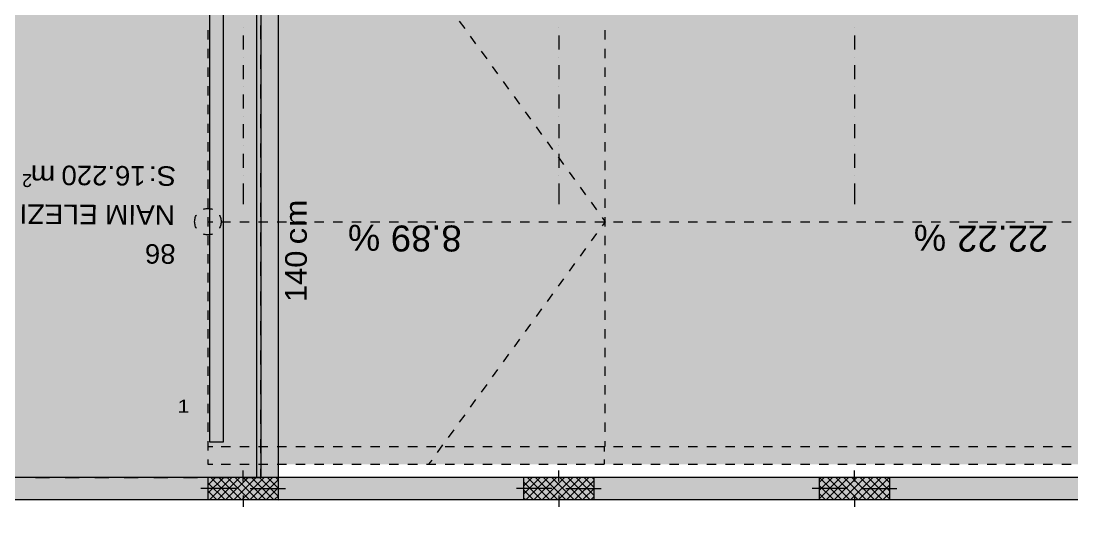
# Model space of a CAD drawing. Header units: centimetres. Extents: x -6805 to 4309, y -7338 to 617.
# Drawn here: x -4938 to -3747, y -2218 to -1642 of the extents above; entities that cross this region are included whole.
import ezdxf

# ---------------------------------------------------------------- set-up
doc = ezdxf.new("R2010")
doc.units = ezdxf.units.CM
for name, color, linetype in [('PDF_ - Muret e reja', 7, 'Continuous'), ('PDF_- GARAZHE', 7, 'Continuous'), ('PDF_A - Fill Zone', 7, 'Continuous'), ('PDF_A - Muret', 7, 'Continuous'), ('PDF_A - Shtyllat', 7, 'Continuous')]:
    doc.layers.add(name, color=color, linetype=linetype)
for name, color, linetype, true_color in [('PDF_065 Möbel Einrichtung', 7, 'Continuous', 0x7f7f7f), ('PDF_A - Akset', 7, 'Continuous', 0xfd4435), ('PDF_A - Pllaka Themel', 7, 'Continuous', 0x7f7f7f), ('PDF_A - Rampa', 7, 'Continuous', 0x7f7f7f), ('PDF_A1 - Bodrumi -1', 7, 'Continuous', 0x7f7f7f)]:
    doc.layers.add(name, color=color, linetype=linetype, true_color=true_color)
doc.styles.add('PDF Arial', font='')
doc.styles.get('PDF Arial').set_extended_font_data('Arial')

msp = doc.modelspace()

# ---------------------------------------------------------------- hatches: boundary and pattern name
at = {"layer": 'PDF_ - Muret e reja', "transparency": 33554559}
msp.add_hatch(color=256, dxfattribs=at).paths.add_polyline_path([(-4666.2, -1619.4), (-4646.2, -1619.4), (-4646.2, -1606.2), (-4646.2, -2159.8), (-4666.2, -2159.8)])
at = {"layer": 'PDF_A - Muret', "transparency": 33554559}
msp.add_hatch(color=256, dxfattribs=at).paths.add_polyline_path([(-5034, -2184.8), (-5034, -2159.8), (-3440.2, -2159.8), (-3440.2, -2184.9), (-3953.1, -2184.8), (-3953.1, -2159.8), (-4033.2, -2159.8), (-4033.2, -2184.8), (-4288.4, -2184.8), (-4288.4, -2159.8), (-4368.4, -2159.8), (-4368.4, -2184.8), (-4646.2, -2184.8), (-4646.2, -2159.8), (-4726.3, -2159.8), (-4726.3, -2184.8)])
at = {"layer": 'PDF_A - Pllaka Themel', "true_color": 0xd5d5d5, "transparency": 33554559}
h = msp.add_hatch(color=254, dxfattribs=at)
h.paths.add_polyline_path([(-5581.9, -878.8), (-5581.9, -838.7), (-5657, -838.7), (-5657, -378.3), (-5642, -378.3), (-5642, 287.3), (-2884.7, 287.3), (-432.6, 287.3), (-419.8, 287.3), (978.3, 287.3), (978.3, -308.2), (1644.1, -308.2), (1644.1, -1142.4), (931, -1302.4), (1552.2, -1164.4), (1863.2, -2555.1), (1863.3, -2555.1), (2158.7, -3867.3), (2155.2, -3868), (2646.9, -6059.2), (2017.8, -6200.4), (2017.7, -6199.9), (-1597, -7011), (-1702.7, -6540.3), (-1846.3, -6572.5), (-1977, -6060.1), (-1982.5, -5964.4), (-1839, -5932.3), (-2055.7, -4966.3), (-2419.3, -4966.3), (-2929.7, -4966.3), (-2929.7, -2144.8), (-2909.7, -2144.8), (-2904.7, -1595.7), (-4731.2, -1619.4), (-4671.2, -1619.4), (-4671.2, -2159.8), (-5099, -2159.8), (-5102.5, -2159.8), (-5106, -2159.6), (-5109.5, -2159.4), (-5113, -2159), (-5116.5, -2158.6), (-5120, -2158), (-5123.4, -2157.4), (-5126.9, -2156.7), (-5130.3, -2155.8), (-5133.7, -2154.9), (-5137, -2153.9), (-5140.4, -2152.8), (-5143.6, -2151.6), (-5146.9, -2150.3), (-5150.1, -2148.9), (-5153.3, -2147.4), (-5156.4, -2145.9), (-5159.5, -2144.2), (-5162.6, -2142.5), (-5165.6, -2140.6), (-5168.5, -2138.7), (-5171.4, -2136.7), (-5174.3, -2134.7), (-5177, -2132.5), (-5179.7, -2130.3), (-5182.4, -2128), (-5185, -2125.6), (-5187.5, -2123.2), (-5189.9, -2120.6), (-5192.3, -2118.1), (-5194.6, -2115.4), (-5196.8, -2112.7), (-5199, -2109.9), (-5201.1, -2107.1), (-5203, -2104.2), (-5205, -2101.3), (-5206.8, -2098.3), (-5208.5, -2095.2), (-5210.2, -2092.1), (-5211.7, -2089), (-5213.2, -2085.8), (-5214.6, -2082.6), (-5215.9, -2079.3), (-5217.1, -2076), (-5218.2, -2072.7), (-5219.2, -2069.3), (-5220.2, -2065.9), (-5221, -2062.5), (-5221.7, -2059.1), (-5222.4, -2055.7), (-5222.9, -2052.2), (-5223.3, -2048.7), (-5223.7, -2045.2), (-5223.9, -2041.7), (-5224.1, -2038.2), (-5224.1, -2034.7), (-5224.1, -1589.4), (-5276.7, -1564.4), (-5842.1, -1564.4), (-5842.1, -878.8)])
h.paths.add_polyline_path([(-1884.8, -2746.4), (-1725.8, -2754.1), (-263.3, -2617.9), (-272, -2578.8), (-296.8, -2580.2), (-343.5, -2075.8), (-1348.1, -2129.8), (-1534.8, -2147.2), (-1533.4, -2162), (-1836.8, -2167.5), (-1836.8, -2147.5), (-1876.8, -2147.5), (-1876.8, -2187.5), (-1531.1, -2187), (-1493.3, -2681.2), (-1884.8, -2706.4)])
h.paths.add_polyline_path([(-452.6, -1589.4), (-91.9, -1583.4), (-92.3, -1174), (283, -1174), (283, -828.7), (-419.8, -828.7), (-427.6, -828.7), (-452.6, -828.7)])
h.paths.add_polyline_path([(413.2, -3713.8), (401.1, -3715.6), (389, -3717.6), (376.9, -3719.5), (364.9, -3721.6), (352.8, -3723.8), (340.8, -3726), (328.8, -3728.3), (316.8, -3730.7), (304.8, -3733.2)])
at = {"layer": 'PDF_A - Rampa', "true_color": 0xaaaaff, "transparency": 33554559}
msp.add_hatch(color=161, dxfattribs=at).paths.add_polyline_path([(-4711.2, -1869.6), (-4711.3, -1870.8), (-4711.4, -1872), (-4711.7, -1873.2), (-4712, -1874.3), (-4712.4, -1875.5), (-4713, -1876.6), (-4713.6, -1877.6), (-4714.3, -1878.6), (-4715, -1879.5), (-4715.8, -1880.4), (-4716.8, -1881.2), (-4717.7, -1881.9), (-4718.7, -1882.6), (-4719.8, -1883.1), (-4720.9, -1883.6), (-4722.1, -1884), (-4723.2, -1884.3), (-4724.4, -1884.5), (-4725.6, -1884.6), (-4726.9, -1884.6), (-4728.1, -1884.5), (-4729.3, -1884.3), (-4730.4, -1884), (-4731.6, -1883.6), (-4732.7, -1883.1), (-4733.8, -1882.6), (-4734.8, -1881.9), (-4735.7, -1881.2), (-4736.7, -1880.4), (-4737.5, -1879.5), (-4738.3, -1878.6), (-4738.9, -1877.6), (-4739.5, -1876.6), (-4740.1, -1875.5), (-4740.5, -1874.3), (-4740.8, -1873.2), (-4741.1, -1872), (-4741.2, -1870.8), (-4741.3, -1869.6), (-4741.2, -1868.4), (-4741.1, -1867.2), (-4740.8, -1866), (-4740.5, -1864.8), (-4740.1, -1863.7), (-4739.5, -1862.6), (-4738.9, -1861.5), (-4738.3, -1860.5), (-4737.5, -1859.6), (-4736.7, -1858.7), (-4735.7, -1857.9), (-4734.8, -1857.2), (-4733.8, -1856.6), (-4732.7, -1856), (-4731.6, -1855.5), (-4730.4, -1855.1), (-4729.3, -1854.9), (-4728.1, -1854.7), (-4726.9, -1854.6), (-4725.6, -1854.6), (-4724.4, -1854.7), (-4723.2, -1854.9), (-4722.1, -1855.1), (-4720.9, -1855.5), (-4719.8, -1856), (-4718.7, -1856.6), (-4717.7, -1857.2), (-4716.8, -1857.9), (-4715.8, -1858.7), (-4715, -1859.6), (-4714.3, -1860.5), (-4713.6, -1861.5), (-4713, -1862.6), (-4712.4, -1863.7), (-4712, -1864.8), (-4711.7, -1866), (-4711.4, -1867.2), (-4711.3, -1868.4)])

# ---------------------------------------------------------------- linework, layer by layer
at = {"layer": 'PDF_ - Muret e reja', "lineweight": 0}
for points in [[(-4646.2, -2159.8), (-4646.2, -1606.2)], [(-4666.2, -1619.4), (-4666.2, -2159.8)], [(-4646.2, -2184.6), (-4646.2, -2172)]]:
    msp.add_lwpolyline(points, dxfattribs=at)
at = {"layer": 'PDF_ - Muret e reja', "transparency": 33554559}
msp.add_solid([(-4646.2, -2171.4), (-4646.2, -2184.6), (-4646.2, -2184.6)], dxfattribs=at)
at = {"layer": 'PDF_- GARAZHE', "color": 104, "true_color": 0x029e21, "transparency": 33554559}
msp.add_solid([(-4966.8, -1619.4), (-4666.2, -1619.4), (-4966.8, -2159.8), (-4666.2, -2159.8)], dxfattribs=at)
at = {"layer": 'PDF_065 Möbel Einrichtung', "lineweight": 0}
for points in [[(-4724.1, -2119.8), (-4724.1, -1619.4)], [(-4709.1, -1619.4), (-4709.1, -2119.8)], [(-4709.1, -2119.8), (-4724.1, -2119.8)]]:
    msp.add_lwpolyline(points, dxfattribs=at)
at = {"layer": 'PDF_065 Möbel Einrichtung', "color": 7, "true_color": 0xffffff, "transparency": 33554559}
msp.add_solid([(-4709.1, -2119.8), (-4724.1, -2119.8), (-4709.1, -1619.4), (-4724.1, -1619.4)], dxfattribs=at)
at = {"layer": 'PDF_A - Akset', "lineweight": 0}
for points in [[(-4686.2, -1649.5), (-4686.2, -1649.5)], [(-4328.4, -1649.5), (-4328.4, -1649.5)], [(-3993.1, -1649.5), (-3993.1, -1649.5)], [(-4686.2, -1658.4), (-4686.2, -1674.2)], [(-4328.4, -1658.4), (-4328.4, -1674.2)], [(-3993.1, -1658.4), (-3993.1, -1674.2)], [(-4686.2, -1683.1), (-4686.2, -1683.1)], [(-4328.4, -1683.1), (-4328.4, -1683.1)], [(-3993.1, -1683.1), (-3993.1, -1683.1)], [(-4686.2, -1691.9), (-4686.2, -1707.8)], [(-4328.4, -1691.9), (-4328.4, -1707.8)], [(-3993.1, -1691.9), (-3993.1, -1707.8)], [(-4686.2, -1716.6), (-4686.2, -1716.6)], [(-4686.2, -1725.4), (-4686.2, -1741.3)], [(-4328.4, -1716.6), (-4328.4, -1716.6)], [(-4328.4, -1725.4), (-4328.4, -1741.3)], [(-3993.1, -1716.6), (-3993.1, -1716.6)], [(-3993.1, -1725.4), (-3993.1, -1741.3)], [(-4686.2, -1750.2), (-4686.2, -1750.2)], [(-4328.4, -1750.2), (-4328.4, -1750.2)], [(-3993.1, -1750.2), (-3993.1, -1750.2)], [(-4686.2, -1759), (-4686.2, -1774.9)], [(-4328.4, -1759), (-4328.4, -1774.9)], [(-3993.1, -1759), (-3993.1, -1774.9)], [(-4686.2, -1783.7), (-4686.2, -1783.7)], [(-4328.4, -1783.7), (-4328.4, -1783.7)], [(-3993.1, -1783.7), (-3993.1, -1783.7)], [(-4686.2, -1792.5), (-4686.2, -1808.4)], [(-4328.4, -1792.5), (-4328.4, -1808.4)], [(-3993.1, -1792.5), (-3993.1, -1808.4)], [(-4686.2, -1817.2), (-4686.2, -1817.2)], [(-4328.4, -1817.2), (-4328.4, -1817.2)], [(-3993.1, -1817.2), (-3993.1, -1817.2)], [(-4686.2, -1826.1), (-4686.2, -1849.6)], [(-4328.4, -1826.1), (-4328.4, -1849.6)], [(-3993.1, -1826.1), (-3993.1, -1849.6)]]:
    msp.add_lwpolyline(points, dxfattribs=at)
at = {"layer": 'PDF_A - Akset', "color": 21, "lineweight": 0, "true_color": 0xff9955}
for points in [[(-4666.2, -1662.7), (-4666.2, -1646.9)], [(-4666.2, -1671.6), (-4666.2, -1671.6)], [(-4666.2, -1696.3), (-4666.2, -1680.4)], [(-4666.2, -1705.1), (-4666.2, -1705.1)], [(-4666.2, -1729.8), (-4666.2, -1713.9)], [(-4666.2, -1738.7), (-4666.2, -1738.7)], [(-4666.2, -1763.4), (-4666.2, -1747.5)], [(-4666.2, -1772.2), (-4666.2, -1772.2)], [(-4666.2, -1796.9), (-4666.2, -1781)], [(-4666.2, -1805.7), (-4666.2, -1805.7)], [(-4666.2, -1830.5), (-4666.2, -1814.6)], [(-4666.2, -1839.3), (-4666.2, -1839.3)], [(-4666.2, -1864), (-4666.2, -1848.1)], [(-4666.2, -1872.8), (-4666.2, -1872.8)], [(-4666.2, -1897.5), (-4666.2, -1881.7)], [(-4666.2, -1906.4), (-4666.2, -1906.4)], [(-4666.2, -1931.1), (-4666.2, -1915.2)], [(-4666.2, -1939.9), (-4666.2, -1939.9)], [(-4666.2, -1964.6), (-4666.2, -1948.7)], [(-4666.2, -1973.5), (-4666.2, -1973.5)], [(-4666.2, -1998.2), (-4666.2, -1982.3)], [(-4666.2, -2007), (-4666.2, -2007)], [(-4666.2, -2031.7), (-4666.2, -2015.8)], [(-4666.2, -2040.5), (-4666.2, -2040.5)], [(-4666.2, -2065.3), (-4666.2, -2049.4)], [(-4666.2, -2074.1), (-4666.2, -2074.1)], [(-4666.2, -2098.8), (-4666.2, -2082.9)], [(-4666.2, -2107.6), (-4666.2, -2107.6)], [(-4666.2, -2132.3), (-4666.2, -2116.4)], [(-4666.2, -2141.2), (-4666.2, -2141.2)], [(-4666.2, -2159.8), (-4666.2, -2150)], [(-4930.5, -2159.8), (-4930.5, -2159.8)], [(-4921.6, -2159.8), (-4905.7, -2159.8)], [(-4896.9, -2159.8), (-4896.9, -2159.8)], [(-4888.1, -2159.8), (-4872.2, -2159.8)], [(-4863.4, -2159.8), (-4863.4, -2159.8)], [(-4854.5, -2159.8), (-4838.7, -2159.8)], [(-4829.8, -2159.8), (-4829.8, -2159.8)], [(-4821, -2159.8), (-4805.1, -2159.8)], [(-4796.3, -2159.8), (-4796.3, -2159.8)], [(-4787.5, -2159.8), (-4771.6, -2159.8)], [(-4762.7, -2159.8), (-4762.7, -2159.8)], [(-4753.9, -2159.8), (-4738, -2159.8)], [(-4729.2, -2159.8), (-4729.2, -2159.8)], [(-4720.4, -2159.8), (-4704.5, -2159.8)], [(-4695.7, -2159.8), (-4695.7, -2159.8)], [(-4686.8, -2159.8), (-4666.2, -2159.8)]]:
    msp.add_lwpolyline(points, dxfattribs=at)
at = {"layer": 'PDF_A - Fill Zone', "color": 7, "true_color": 0xffffff, "transparency": 33554559}
msp.add_solid([(-4609.1, -1994.1), (-4641.3, -1994.1), (-4609.1, -1819.1), (-4641.3, -1819.1)], dxfattribs=at)
at = {"layer": 'PDF_A - Muret', "lineweight": 0}
for points in [[(-3440.2, -2159.8), (-5034, -2159.8)], [(-5034, -2184.8), (-4726.3, -2184.8)], [(-4646.2, -2184.8), (-4368.4, -2184.8)], [(-4288.4, -2184.8), (-4033.2, -2184.8)], [(-3953.1, -2184.8), (-3440.2, -2184.9)]]:
    msp.add_lwpolyline(points, dxfattribs=at)
at = {"layer": 'PDF_A - Pllaka Themel', "lineweight": 0}
for points in [[(-4671.2, -1619.4), (-4671.2, -2159.8)], [(-4671.2, -2159.8), (-5099, -2159.8)]]:
    msp.add_lwpolyline(points, dxfattribs=at)
at = {"layer": 'PDF_A - Rampa', "lineweight": 0}
for points in [[(-4441.4, -1642), (-4435.1, -1650.6)], [(-4726.3, -1652.4), (-4726.3, -1663)], [(-4275.9, -1663), (-4275.9, -1652.4)], [(-4428.9, -1659.1), (-4422.7, -1667.7)], [(-4726.3, -1673.6), (-4726.3, -1684.2)], [(-4416.5, -1676.3), (-4410.2, -1684.8)], [(-4275.9, -1684.2), (-4275.9, -1673.6)], [(-4726.3, -1694.8), (-4726.3, -1705.4)], [(-4404, -1693.4), (-4397.8, -1702)], [(-4275.9, -1705.4), (-4275.9, -1694.8)], [(-4391.5, -1710.5), (-4385.3, -1719.1)], [(-4726.3, -1716), (-4726.3, -1726.6)], [(-4275.9, -1726.6), (-4275.9, -1716)], [(-4726.3, -1737.2), (-4726.3, -1747.8)], [(-4379.1, -1727.7), (-4372.8, -1736.2)], [(-4275.9, -1747.8), (-4275.9, -1737.2)], [(-4366.6, -1744.8), (-4360.4, -1753.4)], [(-4726.3, -1758.4), (-4726.3, -1768.9)], [(-4354.1, -1761.9), (-4347.9, -1770.5)], [(-4275.9, -1768.9), (-4275.9, -1758.4)], [(-4726.3, -1779.5), (-4726.3, -1790.1)], [(-4341.7, -1779.1), (-4335.5, -1787.6)], [(-4275.9, -1790.1), (-4275.9, -1779.5)], [(-4329.2, -1796.2), (-4323, -1804.8)], [(-4726.3, -1800.7), (-4726.3, -1811.3)], [(-4275.9, -1811.3), (-4275.9, -1800.7)], [(-4726.3, -1821.9), (-4726.3, -1832.5)], [(-4316.8, -1813.3), (-4310.5, -1821.9)], [(-4275.9, -1832.5), (-4275.9, -1821.9)], [(-4304.3, -1830.5), (-4298.1, -1839)], [(-4726.3, -1843.1), (-4726.3, -1853.7)], [(-4275.9, -1853.7), (-4275.9, -1843.1)], [(-4731.4, -1855.5), (-4730.4, -1855.1)], [(-4730.4, -1855.1), (-4729.3, -1854.9)], [(-4729.3, -1854.9), (-4728.1, -1854.7)], [(-4728.1, -1854.7), (-4726.9, -1854.6)], [(-4726.9, -1854.6), (-4725.6, -1854.6)], [(-4725.6, -1854.6), (-4724.4, -1854.7)], [(-4724.4, -1854.7), (-4723.2, -1854.9)], [(-4723.2, -1854.9), (-4722.1, -1855.1)], [(-4722.1, -1855.1), (-4721.1, -1855.5)], [(-4291.9, -1847.6), (-4285.6, -1856.2)], [(-4741.3, -1869.6), (-4741.2, -1868.4)], [(-4741.2, -1870.8), (-4741.3, -1869.6)], [(-4741.2, -1868.4), (-4741.1, -1867.2)], [(-4741.1, -1867.2), (-4740.8, -1866)], [(-4740.8, -1866), (-4740.5, -1864.8)], [(-4740.5, -1864.8), (-4740.1, -1863.7)], [(-4740.1, -1863.7), (-4739.5, -1862.6)], [(-4739.5, -1862.6), (-4739.3, -1862.2)], [(-4726.3, -1864.3), (-4726.3, -1874.9)], [(-4726.3, -1869.6), (-4720.8, -1869.6)], [(-4713.2, -1862.2), (-4713, -1862.6)], [(-4713, -1862.6), (-4712.4, -1863.7)], [(-4712.4, -1863.7), (-4712, -1864.8)], [(-4712, -1864.8), (-4711.7, -1866)], [(-4711.7, -1866), (-4711.4, -1867.2)], [(-4711.4, -1867.2), (-4711.3, -1868.4)], [(-4711.3, -1868.4), (-4711.2, -1869.6)], [(-4711.3, -1869.6), (-4700.7, -1869.6)], [(-4711.2, -1869.6), (-4711.3, -1870.8)], [(-4690.1, -1869.6), (-4679.5, -1869.6)], [(-4668.9, -1869.6), (-4658.3, -1869.6)], [(-4647.7, -1869.6), (-4637.1, -1869.6)], [(-4626.5, -1869.6), (-4615.9, -1869.6)], [(-4605.4, -1869.6), (-4594.8, -1869.6)], [(-4584.2, -1869.6), (-4573.6, -1869.6)], [(-4563, -1869.6), (-4552.4, -1869.6)], [(-4541.8, -1869.6), (-4531.2, -1869.6)], [(-4520.6, -1869.6), (-4510, -1869.6)], [(-4499.4, -1869.6), (-4488.8, -1869.6)], [(-4478.3, -1869.6), (-4467.7, -1869.6)], [(-4457.1, -1869.6), (-4446.5, -1869.6)], [(-4435.9, -1869.6), (-4425.3, -1869.6)], [(-4414.7, -1869.6), (-4404.1, -1869.6)], [(-4393.5, -1869.6), (-4382.9, -1869.6)], [(-4372.3, -1869.6), (-4361.7, -1869.6)], [(-4351.1, -1869.6), (-4340.6, -1869.6)], [(-4330, -1869.6), (-4319.4, -1869.6)], [(-4308.8, -1869.6), (-4298.2, -1869.6)], [(-4287.6, -1869.6), (-4277, -1869.6)], [(-4279.4, -1864.7), (-4275.9, -1869.6)], [(-4275.9, -1869.6), (-4279.4, -1874.4)], [(-4275.9, -1874.9), (-4275.9, -1864.3)], [(-4266.4, -1869.6), (-4255.8, -1869.6)], [(-4245.2, -1869.6), (-4234.6, -1869.6)], [(-4224, -1869.6), (-4213.4, -1869.6)], [(-4202.9, -1869.6), (-4192.3, -1869.6)], [(-4181.7, -1869.6), (-4171.1, -1869.6)], [(-4160.5, -1869.6), (-4149.9, -1869.6)], [(-4139.3, -1869.6), (-4128.7, -1869.6)], [(-4118.1, -1869.6), (-4107.5, -1869.6)], [(-4096.9, -1869.6), (-4086.3, -1869.6)], [(-4075.7, -1869.6), (-4065.2, -1869.6)], [(-4054.6, -1869.6), (-4044, -1869.6)], [(-4033.4, -1869.6), (-4022.8, -1869.6)], [(-4012.2, -1869.6), (-4001.6, -1869.6)], [(-3991, -1869.6), (-3980.4, -1869.6)], [(-3969.8, -1869.6), (-3959.2, -1869.6)], [(-3948.6, -1869.6), (-3938, -1869.6)], [(-3927.5, -1869.6), (-3916.9, -1869.6)], [(-3906.3, -1869.6), (-3895.7, -1869.6)], [(-3885.1, -1869.6), (-3874.5, -1869.6)], [(-3863.9, -1869.6), (-3853.3, -1869.6)], [(-3842.7, -1869.6), (-3832.1, -1869.6)], [(-3821.5, -1869.6), (-3810.9, -1869.6)], [(-3800.3, -1869.6), (-3789.8, -1869.6)], [(-3779.2, -1869.6), (-3768.6, -1869.6)], [(-3758, -1869.6), (-3747.4, -1869.6)], [(-4741.1, -1872), (-4741.2, -1870.8)], [(-4740.8, -1873.2), (-4741.1, -1872)], [(-4740.5, -1874.3), (-4740.8, -1873.2)], [(-4740.1, -1875.5), (-4740.5, -1874.3)], [(-4739.5, -1876.6), (-4740.1, -1875.5)], [(-4739.3, -1876.9), (-4739.5, -1876.6)], [(-4713, -1876.6), (-4713.2, -1876.9)], [(-4712.4, -1875.5), (-4713, -1876.6)], [(-4712, -1874.3), (-4712.4, -1875.5)], [(-4711.7, -1873.2), (-4712, -1874.3)], [(-4711.4, -1872), (-4711.7, -1873.2)], [(-4711.3, -1870.8), (-4711.4, -1872)], [(-4730.4, -1884), (-4731.4, -1883.7)], [(-4729.3, -1884.3), (-4730.4, -1884)], [(-4728.1, -1884.5), (-4729.3, -1884.3)], [(-4726.9, -1884.6), (-4728.1, -1884.5)], [(-4725.6, -1884.6), (-4726.9, -1884.6)], [(-4726.3, -1885.5), (-4726.3, -1896.1)], [(-4724.4, -1884.5), (-4725.6, -1884.6)], [(-4723.2, -1884.3), (-4724.4, -1884.5)], [(-4722.1, -1884), (-4723.2, -1884.3)], [(-4721.1, -1883.7), (-4722.1, -1884)], [(-4285.6, -1883), (-4291.9, -1891.5)], [(-4275.9, -1896.1), (-4275.9, -1885.5)], [(-4298.1, -1900.1), (-4304.3, -1908.7)], [(-4726.3, -1906.6), (-4726.3, -1917.2)], [(-4310.5, -1917.2), (-4316.8, -1925.8)], [(-4275.9, -1917.2), (-4275.9, -1906.6)], [(-4726.3, -1927.8), (-4726.3, -1938.4)], [(-4275.9, -1938.4), (-4275.9, -1927.8)], [(-4323, -1934.4), (-4329.2, -1942.9)], [(-4726.3, -1949), (-4726.3, -1959.6)], [(-4335.5, -1951.5), (-4341.7, -1960.1)], [(-4275.9, -1959.6), (-4275.9, -1949)], [(-4726.3, -1970.2), (-4726.3, -1980.8)], [(-4347.9, -1968.6), (-4354.1, -1977.2)], [(-4275.9, -1980.8), (-4275.9, -1970.2)], [(-4360.4, -1985.8), (-4366.6, -1994.3)], [(-4726.3, -1991.4), (-4726.3, -2002)], [(-4275.9, -2002), (-4275.9, -1991.4)], [(-4726.3, -2012.6), (-4726.3, -2023.2)], [(-4372.8, -2002.9), (-4379.1, -2011.5)], [(-4275.9, -2023.2), (-4275.9, -2012.6)], [(-4385.3, -2020), (-4391.5, -2028.6)], [(-4726.3, -2033.8), (-4726.3, -2044.3)], [(-4397.8, -2037.2), (-4404, -2045.7)], [(-4275.9, -2044.3), (-4275.9, -2033.8)], [(-4726.3, -2054.9), (-4726.3, -2065.5)], [(-4410.2, -2054.3), (-4416.5, -2062.9)], [(-4275.9, -2065.5), (-4275.9, -2054.9)], [(-4422.7, -2071.4), (-4428.9, -2080)], [(-4726.3, -2076.1), (-4726.3, -2086.7)], [(-4275.9, -2086.7), (-4275.9, -2076.1)], [(-4435.1, -2088.6), (-4441.4, -2097.1)], [(-4726.3, -2097.3), (-4726.3, -2107.9)], [(-4447.6, -2105.7), (-4453.8, -2114.3)], [(-4275.9, -2107.9), (-4275.9, -2097.3)], [(-4726.3, -2118.5), (-4726.3, -2129.1)], [(-4275.9, -2124.8), (-4275.9, -2118.5)], [(-4726.3, -2124.8), (-4720.8, -2124.8)], [(-4726.3, -2124.8), (-4720.8, -2124.8)], [(-4711.3, -2124.8), (-4700.7, -2124.8)], [(-4711.3, -2124.8), (-4700.7, -2124.8)], [(-4690.1, -2124.8), (-4679.5, -2124.8)], [(-4690.1, -2124.8), (-4679.5, -2124.8)], [(-4668.9, -2124.8), (-4658.3, -2124.8)], [(-4668.9, -2124.8), (-4658.3, -2124.8)], [(-4647.7, -2124.8), (-4637.1, -2124.8)], [(-4647.7, -2124.8), (-4637.1, -2124.8)], [(-4626.5, -2124.8), (-4615.9, -2124.8)], [(-4626.5, -2124.8), (-4615.9, -2124.8)], [(-4605.4, -2124.8), (-4594.8, -2124.8)], [(-4605.4, -2124.8), (-4594.8, -2124.8)], [(-4584.2, -2124.8), (-4573.6, -2124.8)], [(-4584.2, -2124.8), (-4573.6, -2124.8)], [(-4563, -2124.8), (-4552.4, -2124.8)], [(-4563, -2124.8), (-4552.4, -2124.8)], [(-4541.8, -2124.8), (-4531.2, -2124.8)], [(-4541.8, -2124.8), (-4531.2, -2124.8)], [(-4520.6, -2124.8), (-4510, -2124.8)], [(-4520.6, -2124.8), (-4510, -2124.8)], [(-4499.4, -2124.8), (-4488.8, -2124.8)], [(-4499.4, -2124.8), (-4488.8, -2124.8)], [(-4478.3, -2124.8), (-4467.7, -2124.8)], [(-4478.3, -2124.8), (-4467.7, -2124.8)], [(-4460.1, -2122.8), (-4466.3, -2131.4)], [(-4457.1, -2124.8), (-4446.5, -2124.8)], [(-4457.1, -2124.8), (-4446.5, -2124.8)], [(-4435.9, -2124.8), (-4425.3, -2124.8)], [(-4435.9, -2124.8), (-4425.3, -2124.8)], [(-4414.7, -2124.8), (-4404.1, -2124.8)], [(-4414.7, -2124.8), (-4404.1, -2124.8)], [(-4393.5, -2124.8), (-4382.9, -2124.8)], [(-4393.5, -2124.8), (-4382.9, -2124.8)], [(-4372.3, -2124.8), (-4361.7, -2124.8)], [(-4372.3, -2124.8), (-4361.7, -2124.8)], [(-4351.1, -2124.8), (-4340.6, -2124.8)], [(-4351.1, -2124.8), (-4340.6, -2124.8)], [(-4330, -2124.8), (-4319.4, -2124.8)], [(-4330, -2124.8), (-4319.4, -2124.8)], [(-4308.8, -2124.8), (-4298.2, -2124.8)], [(-4308.8, -2124.8), (-4298.2, -2124.8)], [(-4287.6, -2124.8), (-4277, -2124.8)], [(-4287.6, -2124.8), (-4277, -2124.8)], [(-4276.8, -2130.3), (-4276.8, -2124.8)], [(-4266.4, -2124.8), (-4255.8, -2124.8)], [(-4266.4, -2124.8), (-4255.8, -2124.8)], [(-4245.2, -2124.8), (-4234.6, -2124.8)], [(-4245.2, -2124.8), (-4234.6, -2124.8)], [(-4224, -2124.8), (-4213.4, -2124.8)], [(-4224, -2124.8), (-4213.4, -2124.8)], [(-4202.9, -2124.8), (-4192.3, -2124.8)], [(-4202.9, -2124.8), (-4192.3, -2124.8)], [(-4181.7, -2124.8), (-4171.1, -2124.8)], [(-4181.7, -2124.8), (-4171.1, -2124.8)], [(-4160.5, -2124.8), (-4149.9, -2124.8)], [(-4160.5, -2124.8), (-4149.9, -2124.8)], [(-4139.3, -2124.8), (-4128.7, -2124.8)], [(-4139.3, -2124.8), (-4128.7, -2124.8)], [(-4118.1, -2124.8), (-4107.5, -2124.8)], [(-4118.1, -2124.8), (-4107.5, -2124.8)], [(-4096.9, -2124.8), (-4086.3, -2124.8)], [(-4096.9, -2124.8), (-4086.3, -2124.8)], [(-4075.7, -2124.8), (-4065.2, -2124.8)], [(-4075.7, -2124.8), (-4065.2, -2124.8)], [(-4054.6, -2124.8), (-4044, -2124.8)], [(-4054.6, -2124.8), (-4044, -2124.8)], [(-4033.4, -2124.8), (-4022.8, -2124.8)], [(-4033.4, -2124.8), (-4022.8, -2124.8)], [(-4012.2, -2124.8), (-4001.6, -2124.8)], [(-4012.2, -2124.8), (-4001.6, -2124.8)], [(-3991, -2124.8), (-3980.4, -2124.8)], [(-3991, -2124.8), (-3980.4, -2124.8)], [(-3969.8, -2124.8), (-3959.2, -2124.8)], [(-3969.8, -2124.8), (-3959.2, -2124.8)], [(-3948.6, -2124.8), (-3938, -2124.8)], [(-3948.6, -2124.8), (-3938, -2124.8)], [(-3927.5, -2124.8), (-3916.9, -2124.8)], [(-3927.5, -2124.8), (-3916.9, -2124.8)], [(-3906.3, -2124.8), (-3895.7, -2124.8)], [(-3906.3, -2124.8), (-3895.7, -2124.8)], [(-3885.1, -2124.8), (-3874.5, -2124.8)], [(-3885.1, -2124.8), (-3874.5, -2124.8)], [(-3863.9, -2124.8), (-3853.3, -2124.8)], [(-3863.9, -2124.8), (-3853.3, -2124.8)], [(-3842.7, -2124.8), (-3832.1, -2124.8)], [(-3842.7, -2124.8), (-3832.1, -2124.8)], [(-3821.5, -2124.8), (-3810.9, -2124.8)], [(-3821.5, -2124.8), (-3810.9, -2124.8)], [(-3800.3, -2124.8), (-3789.8, -2124.8)], [(-3800.3, -2124.8), (-3789.8, -2124.8)], [(-3779.2, -2124.8), (-3768.6, -2124.8)], [(-3779.2, -2124.8), (-3768.6, -2124.8)], [(-3758, -2124.8), (-3747.4, -2124.8)], [(-3758, -2124.8), (-3747.4, -2124.8)], [(-4726.3, -2139.3), (-4726.3, -2144.8)], [(-4472.5, -2140), (-4476, -2144.8)], [(-4276.8, -2144.8), (-4276.8, -2139.3)], [(-4726.3, -2144.8), (-4720.8, -2144.8)], [(-4711.3, -2144.8), (-4700.7, -2144.8)], [(-4690.1, -2144.8), (-4679.5, -2144.8)], [(-4668.9, -2144.8), (-4658.3, -2144.8)], [(-4647.7, -2144.8), (-4637.1, -2144.8)], [(-4626.5, -2144.8), (-4615.9, -2144.8)], [(-4605.4, -2144.8), (-4594.8, -2144.8)], [(-4584.2, -2144.8), (-4573.6, -2144.8)], [(-4563, -2144.8), (-4552.4, -2144.8)], [(-4541.8, -2144.8), (-4531.2, -2144.8)], [(-4520.6, -2144.8), (-4510, -2144.8)], [(-4499.4, -2144.8), (-4488.8, -2144.8)], [(-4478.3, -2144.8), (-4467.7, -2144.8)], [(-4457.1, -2144.8), (-4446.5, -2144.8)], [(-4435.9, -2144.8), (-4425.3, -2144.8)], [(-4414.7, -2144.8), (-4404.1, -2144.8)], [(-4393.5, -2144.8), (-4382.9, -2144.8)], [(-4372.3, -2144.8), (-4361.7, -2144.8)], [(-4351.1, -2144.8), (-4340.6, -2144.8)], [(-4330, -2144.8), (-4319.4, -2144.8)], [(-4308.8, -2144.8), (-4298.2, -2144.8)], [(-4287.6, -2144.8), (-4277, -2144.8)], [(-4266.4, -2144.8), (-4255.8, -2144.8)], [(-4245.2, -2144.8), (-4234.6, -2144.8)], [(-4224, -2144.8), (-4213.4, -2144.8)], [(-4202.9, -2144.8), (-4192.3, -2144.8)], [(-4181.7, -2144.8), (-4171.1, -2144.8)], [(-4160.5, -2144.8), (-4149.9, -2144.8)], [(-4139.3, -2144.8), (-4128.7, -2144.8)], [(-4118.1, -2144.8), (-4107.5, -2144.8)], [(-4096.9, -2144.8), (-4086.3, -2144.8)], [(-4075.7, -2144.8), (-4065.2, -2144.8)], [(-4054.6, -2144.8), (-4044, -2144.8)], [(-4033.4, -2144.8), (-4022.8, -2144.8)], [(-4012.2, -2144.8), (-4001.6, -2144.8)], [(-3991, -2144.8), (-3980.4, -2144.8)], [(-3969.8, -2144.8), (-3959.2, -2144.8)], [(-3948.6, -2144.8), (-3938, -2144.8)], [(-3927.5, -2144.8), (-3916.9, -2144.8)], [(-3906.3, -2144.8), (-3895.7, -2144.8)], [(-3885.1, -2144.8), (-3874.5, -2144.8)], [(-3863.9, -2144.8), (-3853.3, -2144.8)], [(-3842.7, -2144.8), (-3832.1, -2144.8)], [(-3821.5, -2144.8), (-3810.9, -2144.8)], [(-3800.3, -2144.8), (-3789.8, -2144.8)], [(-3779.2, -2144.8), (-3768.6, -2144.8)], [(-3758, -2144.8), (-3747.4, -2144.8)]]:
    msp.add_lwpolyline(points, dxfattribs=at)
at = {"layer": 'PDF_A - Rampa', "color": 7, "true_color": 0xffffff, "transparency": 33554559}
msp.add_solid([(-4726.3, -1594.3), (-2969.8, -1594.3), (-4726.3, -2144.8), (-2969.8, -2144.8)], dxfattribs=at)
at = {"layer": 'PDF_A - Shtyllat', "lineweight": 0}
for points in [[(-4686.2, -2164.3), (-4686.2, -2151.8)], [(-4328.4, -2164.3), (-4328.4, -2151.8)], [(-3993.1, -2164.3), (-3993.1, -2151.8)], [(-4726.3, -2177.7), (-4708.3, -2159.8)], [(-4726.3, -2168.5), (-4717.5, -2159.8)], [(-4646.2, -2159.8), (-4726.3, -2159.8)], [(-4726.3, -2159.8), (-4726.3, -2184.9)], [(-4707.1, -2184.9), (-4726.3, -2165.7)], [(-4724.2, -2184.9), (-4699.1, -2159.8)], [(-4697.9, -2184.9), (-4722.9, -2159.8)], [(-4715, -2184.9), (-4689.9, -2159.8)], [(-4688.7, -2184.9), (-4713.7, -2159.8)], [(-4705.8, -2184.9), (-4680.7, -2159.8)], [(-4679.5, -2184.9), (-4704.5, -2159.8)], [(-4696.6, -2184.9), (-4671.5, -2159.8)], [(-4670.3, -2184.9), (-4695.3, -2159.8)], [(-4687.4, -2184.9), (-4662.3, -2159.8)], [(-4661.1, -2184.9), (-4686.1, -2159.8)], [(-4678.2, -2184.9), (-4653.1, -2159.8)], [(-4651.9, -2184.9), (-4676.9, -2159.8)], [(-4669, -2184.9), (-4646.2, -2162.1)], [(-4646.2, -2181.4), (-4667.7, -2159.8)], [(-4646.2, -2172.2), (-4658.5, -2159.8)], [(-4646.2, -2163), (-4649.3, -2159.8)], [(-4646.2, -2184.9), (-4646.2, -2159.8)], [(-4368.4, -2178.7), (-4349.5, -2159.8)], [(-4368.4, -2169.5), (-4358.7, -2159.8)], [(-4368.4, -2160.3), (-4367.9, -2159.8)], [(-4288.4, -2159.8), (-4368.4, -2159.8)], [(-4368.4, -2159.8), (-4368.4, -2184.9)], [(-4348.3, -2184.9), (-4368.4, -2164.7)], [(-4365.4, -2184.9), (-4340.3, -2159.8)], [(-4339.1, -2184.9), (-4364.1, -2159.8)], [(-4356.2, -2184.9), (-4331.1, -2159.8)], [(-4329.9, -2184.9), (-4354.9, -2159.8)], [(-4347, -2184.9), (-4321.9, -2159.8)], [(-4320.7, -2184.9), (-4345.7, -2159.8)], [(-4337.8, -2184.9), (-4312.7, -2159.8)], [(-4311.5, -2184.9), (-4336.5, -2159.8)], [(-4328.6, -2184.9), (-4303.5, -2159.8)], [(-4302.3, -2184.9), (-4327.3, -2159.8)], [(-4319.4, -2184.9), (-4294.3, -2159.8)], [(-4293.1, -2184.9), (-4318.1, -2159.8)], [(-4310.2, -2184.9), (-4288.4, -2163.1)], [(-4288.4, -2180.4), (-4308.9, -2159.8)], [(-4288.4, -2171.2), (-4299.7, -2159.8)], [(-4288.4, -2162), (-4290.5, -2159.8)], [(-4288.4, -2184.9), (-4288.4, -2159.8)], [(-4033.2, -2183.9), (-4009.1, -2159.8)], [(-4033.2, -2174.7), (-4018.3, -2159.8)], [(-4033.2, -2165.5), (-4027.5, -2159.8)], [(-3953.1, -2159.8), (-4033.2, -2159.8)], [(-4033.2, -2159.8), (-4033.2, -2184.9)], [(-4007.9, -2184.9), (-4032.9, -2159.8)], [(-4025, -2184.9), (-3999.9, -2159.8)], [(-3998.7, -2184.9), (-4023.7, -2159.8)], [(-4015.8, -2184.9), (-3990.7, -2159.8)], [(-3989.5, -2184.9), (-4014.5, -2159.8)], [(-4006.6, -2184.9), (-3981.5, -2159.8)], [(-3980.3, -2184.9), (-4005.3, -2159.8)], [(-3997.4, -2184.9), (-3972.3, -2159.8)], [(-3971.1, -2184.9), (-3996.1, -2159.8)], [(-3988.2, -2184.9), (-3963.1, -2159.8)], [(-3961.9, -2184.9), (-3986.9, -2159.8)], [(-3979, -2184.9), (-3953.9, -2159.8)], [(-3953.1, -2184.4), (-3977.7, -2159.8)], [(-3969.8, -2184.9), (-3953.1, -2168.2)], [(-3953.1, -2175.3), (-3968.5, -2159.8)], [(-3953.1, -2166), (-3959.3, -2159.8)], [(-3953.1, -2184.9), (-3953.1, -2159.8)], [(-4694.2, -2172.3), (-4734.3, -2172.3)], [(-4716.3, -2184.9), (-4726.3, -2174.9)], [(-4686.2, -2172.3), (-4686.2, -2172.3)], [(-4678.2, -2172.3), (-4638.2, -2172.3)], [(-4659.8, -2184.9), (-4646.2, -2171.3)], [(-4336.4, -2172.3), (-4376.5, -2172.3)], [(-4357.5, -2184.9), (-4368.4, -2173.9)], [(-4328.4, -2172.3), (-4328.4, -2172.3)], [(-4320.4, -2172.3), (-4280.4, -2172.3)], [(-4301, -2184.9), (-4288.4, -2172.3)], [(-4001.1, -2172.3), (-4041.2, -2172.3)], [(-4017.1, -2184.9), (-4033.2, -2168.8)], [(-4026.3, -2184.9), (-4033.2, -2178)], [(-3993.1, -2172.3), (-3993.1, -2172.3)], [(-3985.1, -2172.3), (-3945.1, -2172.3)], [(-3960.6, -2184.9), (-3953.1, -2177.4)], [(-4725.5, -2184.9), (-4726.3, -2184.1)], [(-4726.3, -2184.9), (-4646.2, -2184.9)], [(-4686.2, -2180.3), (-4686.2, -2192.9)], [(-4650.6, -2184.9), (-4646.2, -2180.5)], [(-4366.7, -2184.9), (-4368.4, -2183.1)], [(-4368.4, -2184.9), (-4288.4, -2184.9)], [(-4328.4, -2180.3), (-4328.4, -2192.9)], [(-4291.8, -2184.9), (-4288.4, -2181.5)], [(-4033.2, -2184.9), (-3953.1, -2184.9)], [(-3993.1, -2180.3), (-3993.1, -2192.9)]]:
    msp.add_lwpolyline(points, dxfattribs=at)
at = {"layer": 'PDF_A - Shtyllat', "color": 8, "true_color": 0x7f7f7f, "transparency": 33554559}
for points in [[(-4646.2, -2159.8), (-4646.2, -2184.9), (-4726.3, -2159.8), (-4726.3, -2184.9)], [(-4288.4, -2159.8), (-4288.4, -2184.9), (-4368.4, -2159.8), (-4368.4, -2184.9)], [(-3953.1, -2159.8), (-3953.1, -2184.9), (-4033.2, -2159.8), (-4033.2, -2184.9)]]:
    msp.add_solid(points, dxfattribs=at)
at = {"layer": 'PDF_A1 - Bodrumi -1', "lineweight": 0}
for points in [[(-4646.2, -2185), (-4646.2, -1589.4)], [(-5107.4, -2184.2), (-4646.2, -2185)]]:
    msp.add_lwpolyline(points, dxfattribs=at)

# ---------------------------------------------------------------- texts
at = {"layer": 'PDF_- GARAZHE', "attachment_point": 7, "rotation": 179.6, "style": 'PDF Arial'}
for s, insert, char_height in [('\\W1.085362;m', (-4899.2, -1806), 22.107), ('\\W1.010744;16.220', (-4796.7, -1806.3), 22.107), ('\\W1.068055;S:', (-4762.1, -1806.5), 22.107), ('\\W1.016485;2', (-4925.3, -1815.7), 14.59), ('\\W1.033921;ELEZI', (-4851, -1850.5), 22.107), ('\\W1.027170;NAIM', (-4763.5, -1851.1), 22.107), ('\\W1.010807;86', (-4762.8, -1895), 22.107)]:
    msp.add_mtext(s, dxfattribs=dict(at, insert=insert, char_height=char_height))
at = {"layer": 'PDF_065 Möbel Einrichtung', "insert": (-4760.7, -2086.4), "char_height": 14.738, "attachment_point": 7, "style": 'PDF Arial'}
msp.add_mtext('\\W1.191871;1', dxfattribs=at)
at = {"layer": 'PDF_A - Fill Zone', "color": 20, "true_color": 0xfd4435, "char_height": 24.563, "attachment_point": 7, "rotation": 89.9, "style": 'PDF Arial'}
for s, insert in [('\\W1.085362;m', (-4614.2, -1875.6)), ('\\W1.084367;c', (-4613.8, -1895.3)), ('\\W1.019635;140', (-4613.8, -1960.8))]:
    msp.add_mtext(s, dxfattribs=dict(at, insert=insert))
at = {"layer": 'PDF_A - Rampa', "char_height": 29.476, "attachment_point": 7, "rotation": 180, "style": 'PDF Arial'}
for s, insert in [('\\W1.000942;%', (-4530.9, -1872.9)), ('\\W1.001340;8.89', (-4438.6, -1873.5)), ('\\W1.000942;%', (-3889.3, -1872.9)), ('\\W1.001221;22.22', (-3773.7, -1874))]:
    msp.add_mtext(s, dxfattribs=dict(at, insert=insert))

doc.saveas('drawing.dxf')
